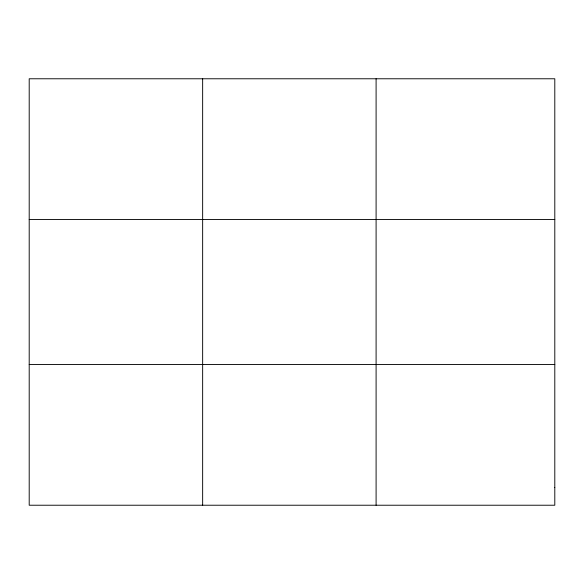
<?xml version="1.0" encoding="UTF-8"?>
<svg xmlns="http://www.w3.org/2000/svg" width="584" height="584" viewBox="0 0 584 584"><rect width="100%" height="100%" fill="white"/><g stroke="black" fill="none" stroke-linecap="round" stroke-linejoin="round"><path stroke-width="0.88" d="M202.648 505.226L202.648 78.774M376.096 505.226L376.096 78.774M29.2 219.504L554.8 219.504M29.2 364.496L554.8 364.496M554.8 487.633L554.8 505.226L29.2 505.226L29.2 78.774L554.8 78.774L554.8 487.633"/></g></svg>
